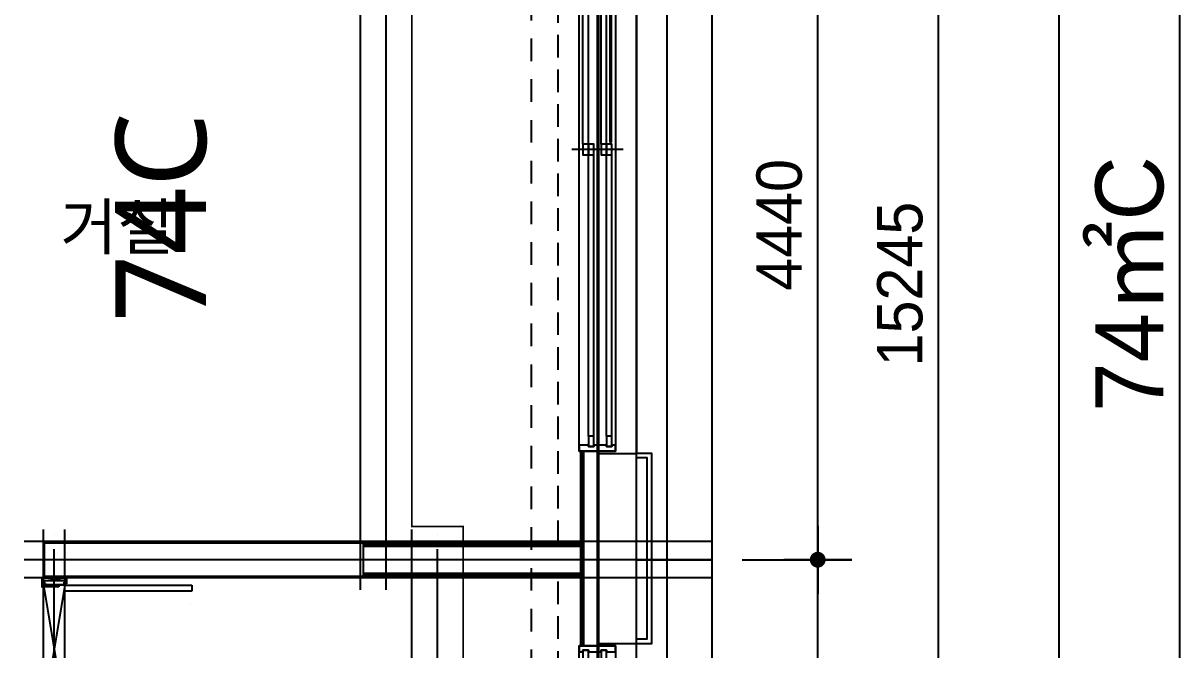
# Model space of a CAD drawing. Header units: millimetres. Extents: x 6886222 to 6919728, y 230959 to 276095.
# Drawn here: x 6911862 to 6919528, y 261317 to 265472 of the extents above; entities that cross this region are included whole.
import ezdxf
from ezdxf.enums import TextEntityAlignment as Align
from ezdxf.xclip import XClip

# ---------------------------------------------------------------- set-up
doc = ezdxf.new("R2010")
doc.units = ezdxf.units.MM
doc.header["$LTSCALE"] = 100
doc.header["$XCLIPFRAME"] = 2
for name, pattern in [('CEN', [62, 60, -1, 0, -1]), ('ST-DASH', [2.6999999999999993, 1.5, -1.199999999999999]), ('U-74C-EX$0$CEN', [62, 60, -1, 0, -1]), ('U-74C-EX$0$DASHDOTX2', [2, 1, -0.5, 0, -0.5]), ('U-74C-EX$0$HID', [2.3, 1.5, -0.8])]:
    doc.linetypes.add(name, pattern=pattern)
doc.layers.get('Defpoints').update_dxf_attribs({"color": 149})
for name, color, linetype in [('AA-BORD-XREF', 15, 'Continuous'), ('BP', 7, 'Continuous'), ('CEN', 1, 'CEN'), ('DIM', 7, 'Continuous'), ('TEXT', 2, 'Continuous'), ('U-74C-EX$0$A-커텐박스', 11, 'U-74C-EX$0$HID'), ('U-74C-EX$0$C-DOOR', 1, 'Continuous'), ('U-74C-EX$0$CEN', 1, 'U-74C-EX$0$CEN'), ('U-74C-EX$0$CON', 2, 'Continuous'), ('U-74C-EX$0$DOR', 4, 'Continuous'), ('U-74C-EX$0$FIN', 5, 'Continuous'), ('U-74C-EX$0$INSUL_line', 8, 'Continuous'), ('U-74C-EX$0$S-ELE', 4, 'Continuous'), ('U-74C-EX$0$WIN', 4, 'Continuous'), ('U-74C-EX$0$발코니 입면선', 4, 'Continuous'), ('U-74C-EX$0$확장전', 4, 'U-74C-EX$0$HID'), ('결로방지', 4, 'ST-DASH'), ('기단부-석재', 6, 'Continuous')]:
    doc.layers.add(name, color=color, linetype=linetype)
for name, color, linetype, plot in [('CUT-LINE', 105, 'Continuous', False), ('Defpoint', 142, 'Continuous', False), ('U-74C-EX$0$MC', 152, 'Continuous', False)]:
    doc.layers.add(name, color=color, linetype=linetype, plot=plot)
doc.styles.add('U-74C-EX$0$맑은고딕', font='')
doc.styles.add('굴림', font='')
doc.styles.add('돋움', font='')
doc.styles.add('맑은 고딕', font='')
doc.styles.get('U-74C-EX$0$맑은고딕').set_extended_font_data('Malgun Gothic')
doc.styles.get('굴림').set_extended_font_data('Gulim')
doc.styles.get('돋움').set_extended_font_data('Dotum')
doc.styles.get('맑은 고딕').set_extended_font_data('Malgun Gothic')
doc.dimstyles.new('CH-ARROW-100%', dxfattribs={"dimscale": 100, "dimtxt": 4.5, "dimasz": 4.2, "dimexe": 1.5, "dimexo": 2, "dimgap": 1, "dimtad": 1, "dimdec": 0, "dimlunit": 6, "dimtxsty": '돋움', "dimblk": 'CLOSEDBLANK', "dimcen": 1, "dimclrt": 91, "dimadec": 0, "dimazin": 0, "dimtfac": 1, "dimtdec": 0, "dimtix": 1, "dimtmove": 2, "dimatfit": 3, "dimldrblk": 'LEADER-AR', "dimfxl": 1, "dimarcsym": 0})
doc.dimstyles.new('NORMAL', dxfattribs={"dimscale": 40, "dimtxt": 3, "dimasz": 1.5, "dimexe": 1.5, "dimexo": 2, "dimgap": 1, "dimtad": 1, "dimdec": 0, "dimzin": 0, "dimdsep": 46, "dimtxsty": '돋움', "dimblk": 'DOT', "dimblk1": 'NONE', "dimblk2": 'TICK', "dimcen": 0, "dimdle": 1.5, "dimclrd": 7, "dimclre": 7, "dimclrt": 3, "dimadec": 0, "dimazin": 0, "dimtfac": 1, "dimtdec": 0, "dimtix": 1, "dimtmove": 2, "dimatfit": 3, "dimldrblk": 'DOT', "dimfxl": 1, "dimtolj": 1, "dimtzin": 0, "dimarcsym": 0})

# ---------------------------------------------------------------- blocks, each defined once
blk = doc.blocks.new('U-74C-EX$0$WIN_2_1800')
at = {"layer": 'U-74C-EX$0$WIN'}
blk.add_line((0, -290), (0, 50), dxfattribs=at)
at = {"layer": 'U-74C-EX$0$WIN', "color": 5, "linetype": 'Continuous'}
for p, q in [((-800, -60), (-35, -60)), ((35, -24), (800, -24)), ((35, -60), (800, -60)), ((-800, -96), (-35, -96)), ((35, -144), (800, -144)), ((-800, -180), (-35, -180)), ((-800, -216), (-35, -216)), ((35, -180), (800, -180))]:
    blk.add_line(p, q, dxfattribs=at)
at = {"layer": 'U-74C-EX$0$WIN'}
for points in [[(-860, -96), (-870, -96), (-870, -60), (-860, -60), (-860, 0), (-900, 0), (-900, -120), (-860, -120)], [(-900, 0), (900, 0), (900, -120), (-900, -120)], [(860, -24), (870, -24), (870, -60), (860, -60), (860, -120), (900, -120), (900, 0), (860, 0)], [(-870, -96), (-800, -96), (-800, -60), (-870, -60)], [(-35, -60), (35, -60), (35, -24), (-35, -24)], [(-35, -96), (35, -96), (35, -60), (-35, -60)], [(870, -24), (800, -24), (800, -60), (870, -60)], [(-860, -216), (-870, -216), (-870, -180), (-860, -180), (-860, -120), (-900, -120), (-900, -240), (-860, -240)], [(-900, -120), (900, -120), (900, -240), (-900, -240)], [(-35, -180), (35, -180), (35, -144), (-35, -144)], [(870, -144), (800, -144), (800, -180), (870, -180)], [(860, -144), (870, -144), (870, -180), (860, -180), (860, -240), (900, -240), (900, -120), (860, -120)], [(-870, -216), (-800, -216), (-800, -180), (-870, -180)], [(-35, -216), (35, -216), (35, -180), (-35, -180)]]:
    blk.add_lwpolyline(points, close=True, dxfattribs=at)
blk = doc.blocks.new('U-74C-EX$0$WIN_2_3000')
at = {"layer": 'U-74C-EX$0$WIN'}
blk.add_line((500, -290), (500, 50), dxfattribs=at)
at = {"layer": 'U-74C-EX$0$WIN', "color": 5, "linetype": 'Continuous'}
for p, q in [((-1400, -60), (465, -60)), ((535, -24), (1400, -24)), ((535, -60), (1400, -60)), ((-1400, -96), (465, -96)), ((535, -144), (1400, -144)), ((-1400, -180), (465, -180)), ((-1400, -216), (465, -216)), ((535, -180), (1400, -180))]:
    blk.add_line(p, q, dxfattribs=at)
at = {"layer": 'U-74C-EX$0$WIN'}
for points in [[(-1460, -96), (-1470, -96), (-1470, -60), (-1460, -60), (-1460, 0), (-1500, 0), (-1500, -120), (-1460, -120)], [(-1500, 0), (1500, 0), (1500, -120), (-1500, -120)], [(1460, -24), (1470, -24), (1470, -60), (1460, -60), (1460, -120), (1500, -120), (1500, 0), (1460, 0)], [(-1470, -96), (-1400, -96), (-1400, -60), (-1470, -60)], [(465, -60), (535, -60), (535, -24), (465, -24)], [(465, -96), (535, -96), (535, -60), (465, -60)], [(1470, -24), (1400, -24), (1400, -60), (1470, -60)], [(-1460, -216), (-1470, -216), (-1470, -180), (-1460, -180), (-1460, -120), (-1500, -120), (-1500, -240), (-1460, -240)], [(-1500, -120), (1500, -120), (1500, -240), (-1500, -240)], [(465, -180), (535, -180), (535, -144), (465, -144)], [(1470, -144), (1400, -144), (1400, -180), (1470, -180)], [(1460, -144), (1470, -144), (1470, -180), (1460, -180), (1460, -240), (1500, -240), (1500, -120), (1460, -120)], [(-1470, -216), (-1400, -216), (-1400, -180), (-1470, -180)], [(465, -216), (535, -216), (535, -180), (465, -180)]]:
    blk.add_lwpolyline(points, close=True, dxfattribs=at)
blk = doc.blocks.new('U-74C-EX$0$A$C42d6a0a8')
at = {"layer": 'U-74C-EX$0$C-DOOR'}
for p, q in [((5.820766091346741e-11, 49.00000000000091), (-140.0000000737491, 891.0000019289437)), ((-140.0000000737491, 891.0000019289437), (-139.9999845751445, 49.000092767762)), ((-139.9999845751445, 49.000092767762), (0, 891)), ((0, 891), (5.820766091346741e-11, 49.00000000000091))]:
    blk.add_line(p, q, dxfattribs=at)
at = {"layer": 'U-74C-EX$0$C-DOOR', "linetype": 'U-74C-EX$0$DASHDOTX2', "ltscale": 8}
blk.add_arc((-139.3106039132495, 47.27882975069133), 843.7214538275701, 90.0468157999638, 177.1656261720105, dxfattribs=at)
at = {"layer": 'U-74C-EX$0$DOR'}
for p, q in [((-151.999999999709, 940), (-151.9999999997672, 900)), ((-144.999999999709, 940), (-151.999999999709, 940)), ((-144.999999999709, 935), (-144.999999999709, 940)), ((-139.999999999709, 935), (-144.999999999709, 935)), ((-139.9999999997672, 900), (-139.999999999709, 935)), ((-139.9999999997672, 912), (-139.9999999997672, 920)), ((-139.9999999997672, 920), (0, 920)), ((0, 920), (0, 912)), ((-151.9999999997672, 900), (-139.9999999997672, 900)), ((-134.9999999997672, 912), (-139.9999999997672, 912)), ((-134.9999999997672, 911), (-139.9999999997672, 911)), ((-139.9999999997672, 911), (-139.9999999997672, 891)), ((-139.9999999997672, 891), (-89.99999999976717, 891)), ((-134.9999999997672, 896), (-134.9999999997672, 912)), ((-134.9999999997672, 896), (-134.9999999997672, 911)), ((-5, 896), (-134.9999999997672, 896)), ((-89.99999999976717, 896), (-134.9999999997672, 896)), ((-88.99999999976717, 890), (-99.99999999976717, 890)), ((-99.99999999976717, 890), (-99.99999999976717, 880)), ((-99.99999999976717, 880), (-10, 880)), ((-89.99999999976717, 891), (-89.99999999976717, 896)), ((-21, 895), (-88.99999999976717, 895)), ((-88.99999999976717, 895), (-88.99999999976717, 890)), ((-21, 890), (-21, 895)), ((-10, 890), (-21, 890)), ((-10, 880), (-10, 890)), ((0, 912), (-5, 912)), ((-5, 912), (-5, 896)), ((-981.9998918073777, 48.99999607107566), (-981.9998918073777, 88.99999607014433)), ((-981.9998918073777, 88.99999607014433), (-139.9999845751445, 89.00000065448785)), ((-139.9999845751445, 89.00000065448785), (-139.9999845751445, 49.00000065448785)), ((-139.9999845751445, 49.00000065448785), (-981.9998918073777, 48.99999607107566)), ((-151.9999999997672, 9.094947017729282e-13), (-151.999999999709, 40.00000000000091)), ((-151.999999999709, 40.00000000000091), (-139.999999999709, 40.00000000000091)), ((-144.9999999997672, 9.094947017729282e-13), (-151.9999999997672, 9.094947017729282e-13)), ((-139.999999999709, 5.000000000000909), (-144.999999999709, 5.000000000000909)), ((-144.999999999709, 5.000000000000909), (-144.9999999997672, 9.094947017729282e-13)), ((-139.999999999709, 49.00000000000091), (-89.99999999970896, 49.00000000000091)), ((-139.999999999709, 29.00000000000091), (-139.999999999709, 49.00000000000091)), ((-139.999999999709, 40.00000000000091), (-139.999999999709, 5.000000000000909)), ((-134.999999999709, 29.00000000000091), (-139.999999999709, 29.00000000000091)), ((-134.999999999709, 28.00000000000091), (-139.999999999709, 28.00000000000091)), ((-139.999999999709, 28.00000000000091), (-139.999999999709, 20.00000000000091)), ((-139.999999999709, 20.00000000000091), (5.820766091346741e-11, 20.00000000000091)), ((-4.999999999941792, 44.00000000000091), (-134.999999999709, 44.00000000000091)), ((-134.999999999709, 44.00000000000091), (-134.999999999709, 28.00000000000091)), ((-89.99999999970896, 44.00000000000091), (-134.999999999709, 44.00000000000091)), ((-134.999999999709, 44.00000000000091), (-134.999999999709, 29.00000000000091)), ((-99.99999999970896, 50.00000000000091), (-99.99999999970896, 60.00000000000091)), ((-99.99999999970896, 60.00000000000091), (-9.999999999941792, 60.00000000000091)), ((-88.99999999970896, 50.00000000000091), (-99.99999999970896, 50.00000000000091)), ((-89.99999999970896, 49.00000000000091), (-89.99999999970896, 44.00000000000091)), ((-88.99999999970896, 45.00000000000091), (-88.99999999970896, 50.00000000000091)), ((-20.99999999994179, 45.00000000000091), (-88.99999999970896, 45.00000000000091)), ((-9.999999999941792, 50.00000000000091), (-20.99999999994179, 50.00000000000091)), ((-20.99999999994179, 50.00000000000091), (-20.99999999994179, 45.00000000000091)), ((-9.999999999941792, 60.00000000000091), (-9.999999999941792, 50.00000000000091)), ((-4.999999999941792, 28.00000000000091), (-4.999999999941792, 44.00000000000091)), ((5.820766091346741e-11, 28.00000000000091), (-4.999999999941792, 28.00000000000091)), ((5.820766091346741e-11, 20.00000000000091), (5.820766091346741e-11, 28.00000000000091))]:
    blk.add_line(p, q, dxfattribs=at)
at = {"layer": 'U-74C-EX$0$DOR', "color": 8}
for p, q in [((-139.9999999997672, 9.094947017729282e-13), (-139.999999999709, 20.00000000000091)), ((-139.999999999709, 20.00000000000091), (5.820766091346741e-11, 20.00000000000091)), ((5.820766091346741e-11, 20.00000000000091), (-139.9999999997672, 9.094947017729282e-13)), ((0, 9.094947017729282e-13), (-139.9999999997672, 9.094947017729282e-13)), ((5.820766091346741e-11, 20.00000000000091), (0, 9.094947017729282e-13))]:
    blk.add_line(p, q, dxfattribs=at)
at = {"layer": 'U-74C-EX$0$DOR'}
for points in [[(12.00000000005821, 940), (12, 880), (0, 880), (5.820766091346741e-11, 935), (5.000000000058208, 935), (5.000000000058208, 940)], [(0, 891), (-20, 891), (-20, 896), (-5, 896), (-5, 911), (0, 911)], [(5.820766091346741e-11, 49.00000000000091), (-19.99999999994179, 49.00000000000091), (-19.99999999994179, 44.00000000000091), (-4.999999999941792, 44.00000000000091), (-4.999999999941792, 29.00000000000091), (5.820766091346741e-11, 29.00000000000091)], [(12, 9.094947017729282e-13), (12.00000000005821, 60.00000000000091), (5.820766091346741e-11, 60.00000000000091), (5.820766091346741e-11, 5.000000000000909), (5.000000000058208, 5.000000000000909), (5, 9.094947017729282e-13)]]:
    blk.add_lwpolyline(points, close=True, dxfattribs=at)
blk = doc.blocks.new('U-74C-EX$0$S-CEN')
at = {"layer": 'U-74C-EX$0$S-ELE', "color": 8, "linetype": 'U-74C-EX$0$CEN'}
for p, q in [((5795.000000000011, -500), (5795.000000000011, 4060)), ((5595.000000000011, 1660), (15725.00000000004, 1660)), ((-334.9999999999891, 1320), (5995.000000000011, 1320)), ((-334.9999999999891, 0), (15725.00000000004, 0))]:
    blk.add_line(p, q, dxfattribs=at)
at = {"layer": 'U-74C-EX$0$S-ELE', "color": 4}
for p, q in [((3410.000000000011, 249.9999999998827), (5240.000000000149, 249.9999999998499)), ((6499.999999996315, 250), (9529.999999996315, 250)), ((3409.999999999989, -1.099033397622406e-08), (5240.00000000012, -1.102125679608434e-08)), ((6499.999999996315, -3.092281986027956e-11), (9529.999999996307, -2.91038304567337e-11))]:
    blk.add_line(p, q, dxfattribs=at)
blk = doc.blocks.new('*U125')
at = {"layer": 'U-74C-EX$0$WIN'}
blk.add_line((14.99999999998545, 8), (910.0000000000059, 8.000001978259561), dxfattribs=at)
at = {"layer": 'U-74C-EX$0$WIN', "color": 8}
blk.add_lwpolyline([(14.99999999998545, 13.39999999999418), (910.0000000000059, 13.40000197825374), (910.0000000000059, 2.600001978265382), (14.99999999998545, 2.600000000005821)], close=True, dxfattribs=at)
blk = doc.blocks.new('U-74C-EX', base_point=(50.00000000006537, 0))
at = {"layer": 'U-74C-EX$0$A-커텐박스'}
for p, q in [((3020.000000000233, -6459.999999999069), (5735.000000000232, -6459.999999999068)), ((5955.000000000233, -6459.999999999068), (10175.00000000026, -6459.999999999067))]:
    blk.add_line(p, q, dxfattribs=at)
at = {"layer": 'U-74C-EX$0$CEN'}
for p, q in [((5845.000000000233, -7479.999999999069), (5845.000000000233, -2919.999999999069)), ((-284.9999999997672, -3119.999999999069), (6045.000000000233, -3119.999999999069)), ((5645.000000000233, -5319.999999999069), (10490.00000000026, -5319.999999999069)), ((-284.9999999997672, -5659.999999999069), (6045.000000000233, -5659.999999999069)), ((-284.9999999997672, -6979.999999999069), (15775.00000000026, -6979.999999999069))]:
    blk.add_line(p, q, dxfattribs=at)
at = {"layer": 'U-74C-EX$0$CON'}
for p, q in [((5735.000000000233, -5169.999999999069), (5735.000000000233, -3054.999999999069)), ((5735.000000000233, -3054.999999999069), (5955.000000000233, -3054.999999999069)), ((5955.000000000233, -5169.999999999069), (5955.000000000233, -3054.999999999069)), ((5735.000000000233, -5169.999999999069), (5955.000000000233, -5169.999999999069)), ((5290.000000000233, -6729.999999999069), (6549.999999996537, -6729.999999999069)), ((5290.000000000233, -6729.999999999069), (5290.000000000233, -6979.999999999069)), ((6549.999999996537, -6729.999999999069), (6549.999999996537, -6979.999999999069)), ((5290.000000000233, -6979.999999999069), (6549.999999996537, -6979.999999999069))]:
    blk.add_line(p, q, dxfattribs=at)
at = {"layer": 'U-74C-EX$0$FIN'}
for p, q in [((5735.000000000233, -5169.999999999069), (5735.000000000233, -6609.999999999069)), ((5745.000000000233, -5169.999999999069), (5745.000000000233, -6609.999999999069)), ((5755.000000000233, -5169.999999999069), (5755.000000000233, -6609.999999999069)), ((5935.000000000233, -5169.999999999069), (5935.000000000233, -6609.999999999069)), ((5945.000000000233, -5169.999999999069), (5945.000000000233, -6609.999999999069)), ((5955.000000000233, -5169.999999999069), (5955.000000000233, -6609.999999999069)), ((5275.000000000233, -6609.999999999069), (6565.000000000262, -6609.999999999069)), ((5275.000000000233, -6619.999999999069), (6565.000000000262, -6619.999999999069))]:
    blk.add_line(p, q, dxfattribs=at)
at = {"layer": 'U-74C-EX$0$INSUL_line'}
for p, q in [((5275.000000000233, -6629.999999999069), (6565.000000000262, -6629.999999999069)), ((5275.000000000233, -6719.999999999069), (6565.000000000262, -6719.999999999069))]:
    blk.add_line(p, q, dxfattribs=at)
at = {"layer": 'U-74C-EX$0$MC'}
for p, q in [((5725.000000000233, -7479.999999999069), (5725.000000000233, -2919.999999999069)), ((5965.000000000233, -7479.999999999069), (5965.000000000233, -2919.999999999069)), ((1665.000000000204, -3049.999999999069), (6045.000000000233, -3049.999999999069)), ((-284.9999999997672, -3189.999999999069), (6045.000000000233, -3189.999999999069)), ((5645.000000000233, -5149.999999999069), (15775.00000000026, -5149.999999999069)), ((-284.9999999997672, -5489.999999999069), (6045.000000000233, -5489.999999999069))]:
    blk.add_line(p, q, dxfattribs=at)
at = {"layer": 'U-74C-EX$0$발코니 입면선'}
for p, q in [((3460.000000000233, -6979.999999999069), (5290.000000000233, -6979.999999999069)), ((9579.999999996537, -6979.999999999069), (6549.999999996537, -6979.999999999069))]:
    blk.add_line(p, q, dxfattribs=at)
at = {"layer": 'U-74C-EX$0$확장전', "const_width": 10}
for points in [[(10175.00000000026, -5149.999999999069), (5955.000000000233, -5149.999999999069)], [(5735.000000000233, -5489.999999999069), (175.0000000002328, -5489.999999999069)], [(175.0000000002328, -5829.999999999069), (6065.000000000233, -5829.999999999069), (6065.000000000233, -5489.999999999069), (10175.00000000026, -5489.999999999069)]]:
    blk.add_lwpolyline(points, dxfattribs=at)
at = {"xscale": -1}
blk.add_blockref('*U125', (9525.000000000262, -6815.999999999069), dxfattribs=at)
at = {"layer": 'U-74C-EX$0$DOR', "rotation": 90}
blk.add_blockref('U-74C-EX$0$A$C42d6a0a8', (5725.000000000233, -3050), dxfattribs=at)
at = {"layer": 'U-74C-EX$0$S-ELE'}
blk.add_blockref('U-74C-EX$0$S-CEN', (50.00000000022192, -6979.999999999069), dxfattribs=at)
at = {"layer": 'U-74C-EX$0$WIN', "extrusion": (0, 0, -1), "xscale": -1, "zscale": -1}
blk.add_blockref('U-74C-EX$0$WIN_2_1800', (-4375.000000000233, -6599.999999999069), dxfattribs=at)
at = {"layer": 'U-74C-EX$0$WIN'}
blk.add_blockref('U-74C-EX$0$WIN_2_3000', (8065.000000000262, -6599.999999999069), dxfattribs=at)
at = {"layer": 'Defpoints', "style": 'U-74C-EX$0$맑은고딕'}
blk.add_text('74C', height=600, dxfattribs=at).set_placement((8114.681252872135, -3825.99774982594), align=Align.MIDDLE_CENTER)
blk = doc.blocks.new('BORD-301')
at = {"layer": 'Defpoint'}
blk.add_lwpolyline([(-22550, 14954.99999999994), (4105, 14954.99999999994), (4105, -19330.00000000012), (-22550, -19330.00000000012)], close=True, dxfattribs=at)
blk = doc.blocks.new('_ClosedBlank')
at = {"color": 0, "linetype": 'ByBlock', "lineweight": -2}
for p, q in [((-1, 0.1666666666666666), (0, 0)), ((-1, 0.1666666666666666), (-1, -0.1666666666666666)), ((0, 0), (-1, -0.1666666666666666))]:
    blk.add_line(p, q, dxfattribs=at)
blk = doc.blocks.new('*D49')
at = {"layer": 'Defpoints', "color": 0, "transparency": 16777216}
for p in [(33654.99999998698, -5079.999999999827), (33655.00000003913, -5079.999999999827), (33654.99999999443, -20325.00000000018)]:
    blk.add_point(p, dxfattribs=at)
at = {"layer": 'DIM', "color": 0, "lineweight": -2, "transparency": 16777216}
for p, q in [((33854.99999998698, -5079.999999999827), (33805.00000003913, -5079.999999999827)), ((33655.00000003914, -19905.00000000018), (33655.00000003913, -5499.999999999827)), ((33854.99999999443, -20325.00000000018), (33805.00000003914, -20325.00000000018))]:
    blk.add_line(p, q, dxfattribs=at)
at = {"layer": 'DIM', "color": 0, "lineweight": -2, "transparency": 16777216, "xscale": 420, "yscale": 420, "zscale": 420}
for p, rotation in [((33655.00000003913, -5079.999999999827), 90), ((33655.00000003914, -20325.00000000018), 270)]:
    blk.add_blockref('_ClosedBlank', p, dxfattribs=dict(at, rotation=rotation))
at = {"layer": 'DIM', "color": 91, "transparency": 16777216, "insert": (33323.70838885404, -12702.50000000001), "char_height": 450, "attachment_point": 5, "rotation": 90, "style": '굴림'}
blk.add_mtext('{\\C3;74㎡C}', dxfattribs=at)
blk = doc.blocks.new('LEADER-AR')
at = {"layer": 'DIM'}
blk.add_hatch(color=256, dxfattribs=at).paths.add_polyline_path([(-0.9999999999999998, -0.1666666666667425), (0, 0), (-1, 0.1666666666667425)])
blk.add_lwpolyline([(-1, -0.1666666666667425), (0, 0), (-1, 0.1666666666667425)], close=True, dxfattribs=at)
blk = doc.blocks.new('DOT')
at = {"layer": 'DIM'}
blk.add_line((0, 1.5), (0, -1.5), dxfattribs=at)
at = {"layer": 'DIM', "linetype": 'Continuous'}
blk.add_line((-1.5, 0), (1.5, 0), dxfattribs=at)
at = {"layer": 'DIM', "const_width": 0.35}
blk.add_lwpolyline([(-0.1750000000001819, 0, 1), (0.1750000000001819, 0, 1)], format="xyb", close=True, dxfattribs=at)
blk = doc.blocks.new('*D50')
at = {"layer": 'Defpoints', "color": 0, "transparency": 16777216}
for p in [(30554.99999999722, -14530.00000000018), (31255.00000005776, -14530.00000000018), (30554.99999999908, -17420.00000000007)]:
    blk.add_point(p, dxfattribs=at)
at = {"layer": 'DIM', "color": 7, "lineweight": -2, "transparency": 16777216}
for p, q in [((30754.99999999722, -14530.00000000018), (31405.00000005776, -14530.00000000018)), ((31255.00000005776, -17270.00000000007), (31255.00000005776, -14680.00000000018)), ((30754.99999999908, -17420.00000000007), (31405.00000005776, -17420.00000000007))]:
    blk.add_line(p, q, dxfattribs=at)
at = {"layer": 'DIM', "color": 7, "lineweight": -2, "transparency": 16777216, "xscale": 150, "yscale": 150, "zscale": 150}
for p, rotation in [((31255.00000005776, -14530.00000000018), 90), ((31255.00000005776, -17420.00000000007), 270)]:
    blk.add_blockref('DOT', p, dxfattribs=dict(at, rotation=rotation))
at = {"layer": 'DIM', "color": 3, "transparency": 16777216, "insert": (31001.20505997785, -15975.00000000013), "char_height": 300, "attachment_point": 5, "rotation": 90, "style": '굴림'}
blk.add_mtext('\\A1;2890', dxfattribs=at)
blk = doc.blocks.new('_None')
blk = doc.blocks.new('_Oblique')
at = {"color": 0, "linetype": 'ByBlock', "lineweight": -2}
blk.add_line((-0.5, -0.5), (0.5, 0.5), dxfattribs=at)
blk = doc.blocks.new('TICK')
at = {"layer": 'Defpoints', "color": 0, "linetype": 'ByBlock'}
blk.add_point((0, 0), dxfattribs=at)
at = {"layer": 'DIM'}
blk.add_line((0, 1.6875), (0, -1.6875), dxfattribs=at)
at = {"layer": 'DIM', "linetype": 'Continuous'}
blk.add_line((-1.6875, 0), (1.6875, 0), dxfattribs=at)
at = {"color": 7, "linetype": 'ByBlock', "xscale": 1.6875, "yscale": 1.6875, "zscale": 1.6875}
blk.add_blockref('_Oblique', (0, 0), dxfattribs=at)
blk = doc.blocks.new('*D51')
at = {"layer": 'Defpoints', "color": 0, "transparency": 16777216}
for p in [(30554.99999999722, -10090.00000000064), (31255.00000005403, -10090.00000000064), (30555.00000001026, -14530.00000000018)]:
    blk.add_point(p, dxfattribs=at)
at = {"layer": 'DIM', "color": 7, "lineweight": -2, "transparency": 16777216}
for p, q in [((30754.99999999722, -10090.00000000064), (31405.00000005403, -10090.00000000064)), ((31255.00000005403, -14380.00000000018), (31255.00000005403, -10240.00000000064)), ((30755.00000001026, -14530.00000000018), (31405.00000005403, -14530.00000000018))]:
    blk.add_line(p, q, dxfattribs=at)
at = {"layer": 'DIM', "color": 7, "lineweight": -2, "transparency": 16777216, "xscale": 150, "yscale": 150, "zscale": 150}
for p, rotation in [((31255.00000005403, -10090.00000000064), 90), ((31255.00000005403, -14530.00000000018), 270)]:
    blk.add_blockref('DOT', p, dxfattribs=dict(at, rotation=rotation))
at = {"layer": 'DIM', "color": 3, "transparency": 16777216, "insert": (31001.00532628571, -12310.00000000042), "char_height": 300, "attachment_point": 5, "rotation": 90, "style": '굴림'}
blk.add_mtext('\\A1;4440', dxfattribs=at)
blk = doc.blocks.new('*D53')
at = {"layer": 'Defpoints', "color": 0, "transparency": 16777216}
for p in [(30554.99999999722, -5079.999999999944), (32055.00000004658, -5079.999999999943), (30554.99999999722, -20325.00000000024)]:
    blk.add_point(p, dxfattribs=at)
at = {"layer": 'DIM', "color": 7, "lineweight": -2, "transparency": 16777216}
for p, q in [((30754.99999999722, -5079.999999999943), (32205.00000004658, -5079.999999999943)), ((32055.00000004658, -20175.00000000024), (32055.00000004658, -5229.999999999943)), ((30754.99999999722, -20325.00000000024), (32205.00000004658, -20325.00000000024))]:
    blk.add_line(p, q, dxfattribs=at)
at = {"layer": 'DIM', "color": 7, "lineweight": -2, "transparency": 16777216, "xscale": 150, "yscale": 150, "zscale": 150}
for p, rotation in [((32055.00000004658, -5079.999999999943), 90), ((32055.00000004658, -20325.00000000024), 270)]:
    blk.add_blockref('DOT', p, dxfattribs=dict(at, rotation=rotation))
at = {"layer": 'DIM', "color": 3, "transparency": 16777216, "insert": (31800.80559258985, -12702.5000000001), "char_height": 300, "attachment_point": 5, "rotation": 90, "style": '굴림'}
blk.add_mtext('\\A1;15245', dxfattribs=at)
blk = doc.blocks.new('*D55')
at = {"layer": 'Defpoints', "color": 0, "transparency": 16777216}
for p in [(30555.0000000056, -5080.000000000002), (32855.00000004472, -5080.000000000001), (30554.99999999722, -36685.00000000025)]:
    blk.add_point(p, dxfattribs=at)
at = {"layer": 'DIM', "color": 7, "lineweight": -2, "transparency": 16777216}
for p, q in [((30755.0000000056, -5080.000000000001), (33005.00000004472, -5080.000000000001)), ((32855.00000004473, -36535.00000000025), (32855.00000004472, -5230.000000000001)), ((30754.99999999722, -36685.00000000025), (33005.00000004473, -36685.00000000025))]:
    blk.add_line(p, q, dxfattribs=at)
at = {"layer": 'DIM', "color": 7, "lineweight": -2, "transparency": 16777216, "xscale": 150, "yscale": 150, "zscale": 150}
for p, rotation in [((32855.00000004472, -5080.000000000001), 90), ((32855.00000004473, -36685.00000000025), 270)]:
    blk.add_blockref('DOT', p, dxfattribs=dict(at, rotation=rotation))
at = {"layer": 'DIM', "color": 3, "transparency": 16777216, "insert": (32600.80559258799, -20882.50000000013), "char_height": 300, "attachment_point": 5, "rotation": 90, "style": '굴림'}
blk.add_mtext('\\A1;31605', dxfattribs=at)
blk = doc.blocks.new('301 NAME')
at = {"layer": 'TEXT', "linetype": 'Continuous', "style": '맑은 고딕'}
blk.add_text('거실', height=300.0000000000003, dxfattribs=at).set_placement((6912484.987411364, 264121.0411204539), align=Align.MIDDLE_CENTER)
blk = doc.blocks.new('A$C91700e87')
at = {"layer": 'TEXT'}
blk.add_blockref('301 NAME', (-6890908.055980794, -241299.3772858948), dxfattribs=at)
blk = doc.blocks.new('기단부-301-TF')
at = {"layer": '기단부-석재'}
for points in [[(30054.99999999721, -15085.00000000006), (30154.99999999907, -15085.00000000006), (30154.99999999907, -13825.00000000373), (30054.99999999721, -13825.00000000373)], [(30054.99999999721, -15055.00000000006), (30124.99999999907, -15055.00000000006), (30124.99999999907, -13855.00000000373), (30054.99999999721, -13855.00000000373)]]:
    blk.add_lwpolyline(points, dxfattribs=at)
blk = doc.blocks.new('DIM-301-TF')
at = {"layer": 'CEN'}
blk.add_line((30055.00000000279, -14529.99999999965), (30555, -14529.99999999965), dxfattribs=at)
at = {"layer": 'DIM'}
for base, p1, p2, picture, middle in [((32055.00000004658, -5079.999999999943), (30554.99999999721, -20325.00000000023), (30554.99999999721, -5079.999999999942), '*D53', (31800.80559258985, -12702.5000000001)), ((32855.00000004472, -5080.000000000001), (30554.99999999721, -36685.00000000023), (30555.00000000559, -5080), '*D55', (32600.80559258799, -20882.50000000013)), ((31255.00000005403, -10090.00000000064), (30555.00000001024, -14530.00000000017), (30554.99999999721, -10090.00000000064), '*D51', (31001.00532628571, -12310.00000000042)), ((31255.00000005776, -14530.00000000018), (30554.99999999907, -17420.00000000006), (30554.99999999721, -14530.00000000017), '*D50', (31001.20505997785, -15975.00000000013))]:
    dim = blk.add_linear_dim(base=base, p1=p1, p2=p2, angle=270, dimstyle='NORMAL', override={"dimscale": 100, "dimtxsty": '굴림'}, dxfattribs=at)
    dim.commit()
    dim.dimension.update_dxf_attribs({"geometry": picture, "text_midpoint": middle})
dim = blk.add_linear_dim(base=(33655.00000003913, -5079.999999999827), p1=(33654.99999999441, -20325.00000000017), p2=(33654.99999998696, -5079.999999999825), angle=90, text='{\\C3;74㎡C}', dimstyle='CH-ARROW-100%', override={"dimtxsty": '굴림'}, dxfattribs=at)
dim.commit()
dim.dimension.update_dxf_attribs({"geometry": '*D49', "text_midpoint": (33323.70838885404, -12702.50000000001)})

msp = doc.modelspace()

# ---------------------------------------------------------------- block references
at = {"layer": 'BP'}
ref = msp.add_blockref('U-74C-EX', (6908948.055980788, 256119.3772858985), dxfattribs=dict(at, rotation=90))
XClip(ref).set_block_clipping_path([(-85.00000001495937, 299.99999999441206), (-85.00000000125146, -7479.999999999069), (15775.000000000291, -7479.999999999069), (15775.000000000291, 2920.0000000009313), (3995.000000000233, 2920), (3995.000000000233, 300.00000000186265)])

# ---------------------------------------------------------------- next in the draw order: linework, layer by layer
at = {"layer": 'CUT-LINE'}
msp.add_lwpolyline([(6908648.055980793, 255984.3772858835), (6916428.055980787, 255984.3772858972), (6916428.055980787, 271844.3772858988), (6906028.055980787, 271844.3772858988), (6906028.055980788, 260064.3772858987), (6908648.055980786, 260064.3772858987)], close=True, dxfattribs=at)
at = {"layer": '결로방지'}
msp.add_lwpolyline([(6913778.055980787, 266244.3772858988), (6913778.055980787, 265909.3772858988), (6915228.055980787, 265909.3772858988), (6915228.055980787, 256559.3772858987), (6909453.055980787, 256559.3772858987), (6909453.055980787, 260569.3772858987), (6907228.055980787, 260569.3772858988), (6907228.055980787, 265814.3772858988), (6909063.055980787, 265814.3772858988), (6909063.055980787, 267044.3772858988)], dxfattribs=at)

# ---------------------------------------------------------------- next in the draw order: block references
at = {"layer": 'AA-BORD-XREF'}
msp.add_blockref('BORD-301', (6912023.055980789, 257889.3772858983), dxfattribs=at)
at = {"layer": 'BP'}
msp.add_blockref('A$C91700e87', (6890908.055980793, 241299.3772858974), dxfattribs=at)
at = {"layer": 'DIM'}
msp.add_blockref('DIM-301-TF', (6885873.055980789, 276444.3772858988), dxfattribs=at)
at = {"layer": '기단부-석재'}
msp.add_blockref('기단부-301-TF', (6885873.055980789, 276444.3772858988), dxfattribs=at)

doc.saveas('drawing.dxf')
